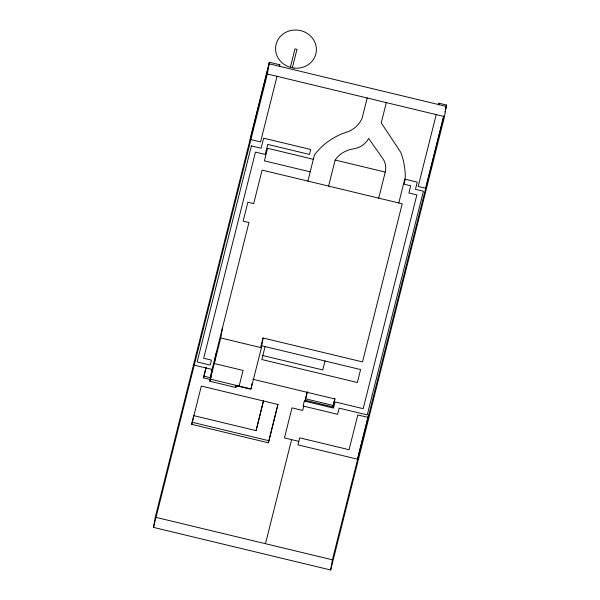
<?xml version="1.0" encoding="UTF-8"?>
<svg xmlns="http://www.w3.org/2000/svg" width="600" height="600" viewBox="0 0 600 600"><rect width="100%" height="100%" fill="white"/><g stroke="black" fill="none" stroke-linecap="round" stroke-linejoin="round"><path stroke-width="0.9" d="M438.518 105.015L438.967 103.215L446.49 105.03L444.51 116.602L330.66 570L153.51 527.393L155.25 517.2L269.108 63.802L446.257 106.41L445.478 109.5M191.722 424.365L201.337 386.062L278.017 404.505L268.395 442.808L191.722 424.365L193.83 415.298M210.72 379.582L203.535 377.85L206.077 367.17M236.272 385.312L235.755 387.472L209.865 381.248L211.53 371.505L248.933 222.548L243.127 221.145L247.875 202.23L253.688 203.625L262.103 170.093L402.225 203.798L362.52 361.913L263.055 337.987L260.685 347.445M215.978 353.798L214.312 363.532L243.06 370.447L239.077 386.31L236.22 385.62M209.865 381.248L220.733 337.95L222.397 328.215M153.51 527.393L267.368 73.995L269.37 62.258L279.803 64.77L279.54 66.308M235.755 387.472L235.987 386.123M239.077 386.31L239.145 385.92M193.478 364.965L212.048 369.428L210.382 379.17L251.04 388.95L251.947 383.632M251.04 388.95L261.39 347.73L263.055 337.987M193.905 415.673L256.087 430.627L263.43 400.702M268.395 442.808L277.928 404.175M307.26 391.748L305.235 400.268L332.895 406.92L334.89 398.978L252.705 379.207M332.895 406.92L334.92 398.4M330.66 570L332.4 559.808L443.775 116.295M358.237 455.812L357.66 459.225L297.96 444.862L299.715 437.857L349.065 449.73L357.795 414.952L368.153 417.442L368.587 414.885M438.735 104.595L438.967 103.215M269.37 62.258L250.125 139.403L260.558 141.915L277.058 76.207M279.353 66.57L279.803 64.77M203.535 377.85L206.01 367.98M290.347 67.32L294.983 48.87L296.97 49.35L292.335 67.793M265.08 346.582L261.832 359.535L357.353 382.507L360.6 369.555L261.135 345.63M307.875 181.102L314.415 155.047A67.455 62.895 9.7 0 1 346.612 132.135A26.67 24.862 9.7 0 0 362.093 118.267L367.237 97.785M256.087 430.627L263.52 401.018M328.612 186.09L335.153 160.035A27.293 25.44 9.7 0 1 353.415 148.875A21.218 19.777 9.7 0 0 368.655 138.458L381.593 156.863A19.035 17.745 9.7 0 1 385.252 172.087L378.705 198.142M265.47 543.713L291.608 439.62M303.75 406.178L302.685 410.438L291.998 407.865L284.452 437.903L298.837 441.36M304.995 401.235L307.23 392.325M386.385 102.39L381.24 122.873L400.83 152.468A81.653 76.125 9.7 0 1 405.322 176.91L398.775 202.965M325.028 360.998L322.778 369.96L262.83 355.545M436.245 114.488L418.178 186.435L425.707 188.243L443.783 115.823M358.47 454.905L368.505 414.945M445.59 108.623L446.49 105.03M444.862 111.968L445.013 111.352M267.368 73.995L444.51 116.602M335.153 160.035L385.252 172.087M313.35 159.292L267.585 148.282L264.428 160.845L310.2 171.855M220.733 337.95L261.39 347.73M305.483 398.812L333.15 405.465M203.827 376.147L211.013 377.873M235.86 385.627L250.23 389.085M192.083 422.257L268.755 440.692M155.25 517.2L332.4 559.808M251.385 145.898L197.138 361.95L210.195 365.085L211.433 360.142L203.685 358.282L255.458 152.123L265.178 154.455L267.705 144.398L309.465 154.44L310.71 149.498L263.632 138.172L261.127 148.245L251.385 145.898M304.32 401.07L303.082 406.013L337.597 414.315L339.15 408.143L367.252 414.9L423.42 191.235L415.455 189.315L417.27 182.108L405.315 179.235L404.077 184.178L410.715 185.775L408.908 192.983L416.873 194.895L363.188 408.683L335.085 401.918L333.532 408.097L304.32 401.07M293.962 68.085L288.772 66.832A20.46 19.072 9.7 0 1 281.7 35.138A20.46 19.072 9.7 0 1 315.24 43.2A20.46 19.072 9.7 0 1 293.962 68.085"/></g></svg>
